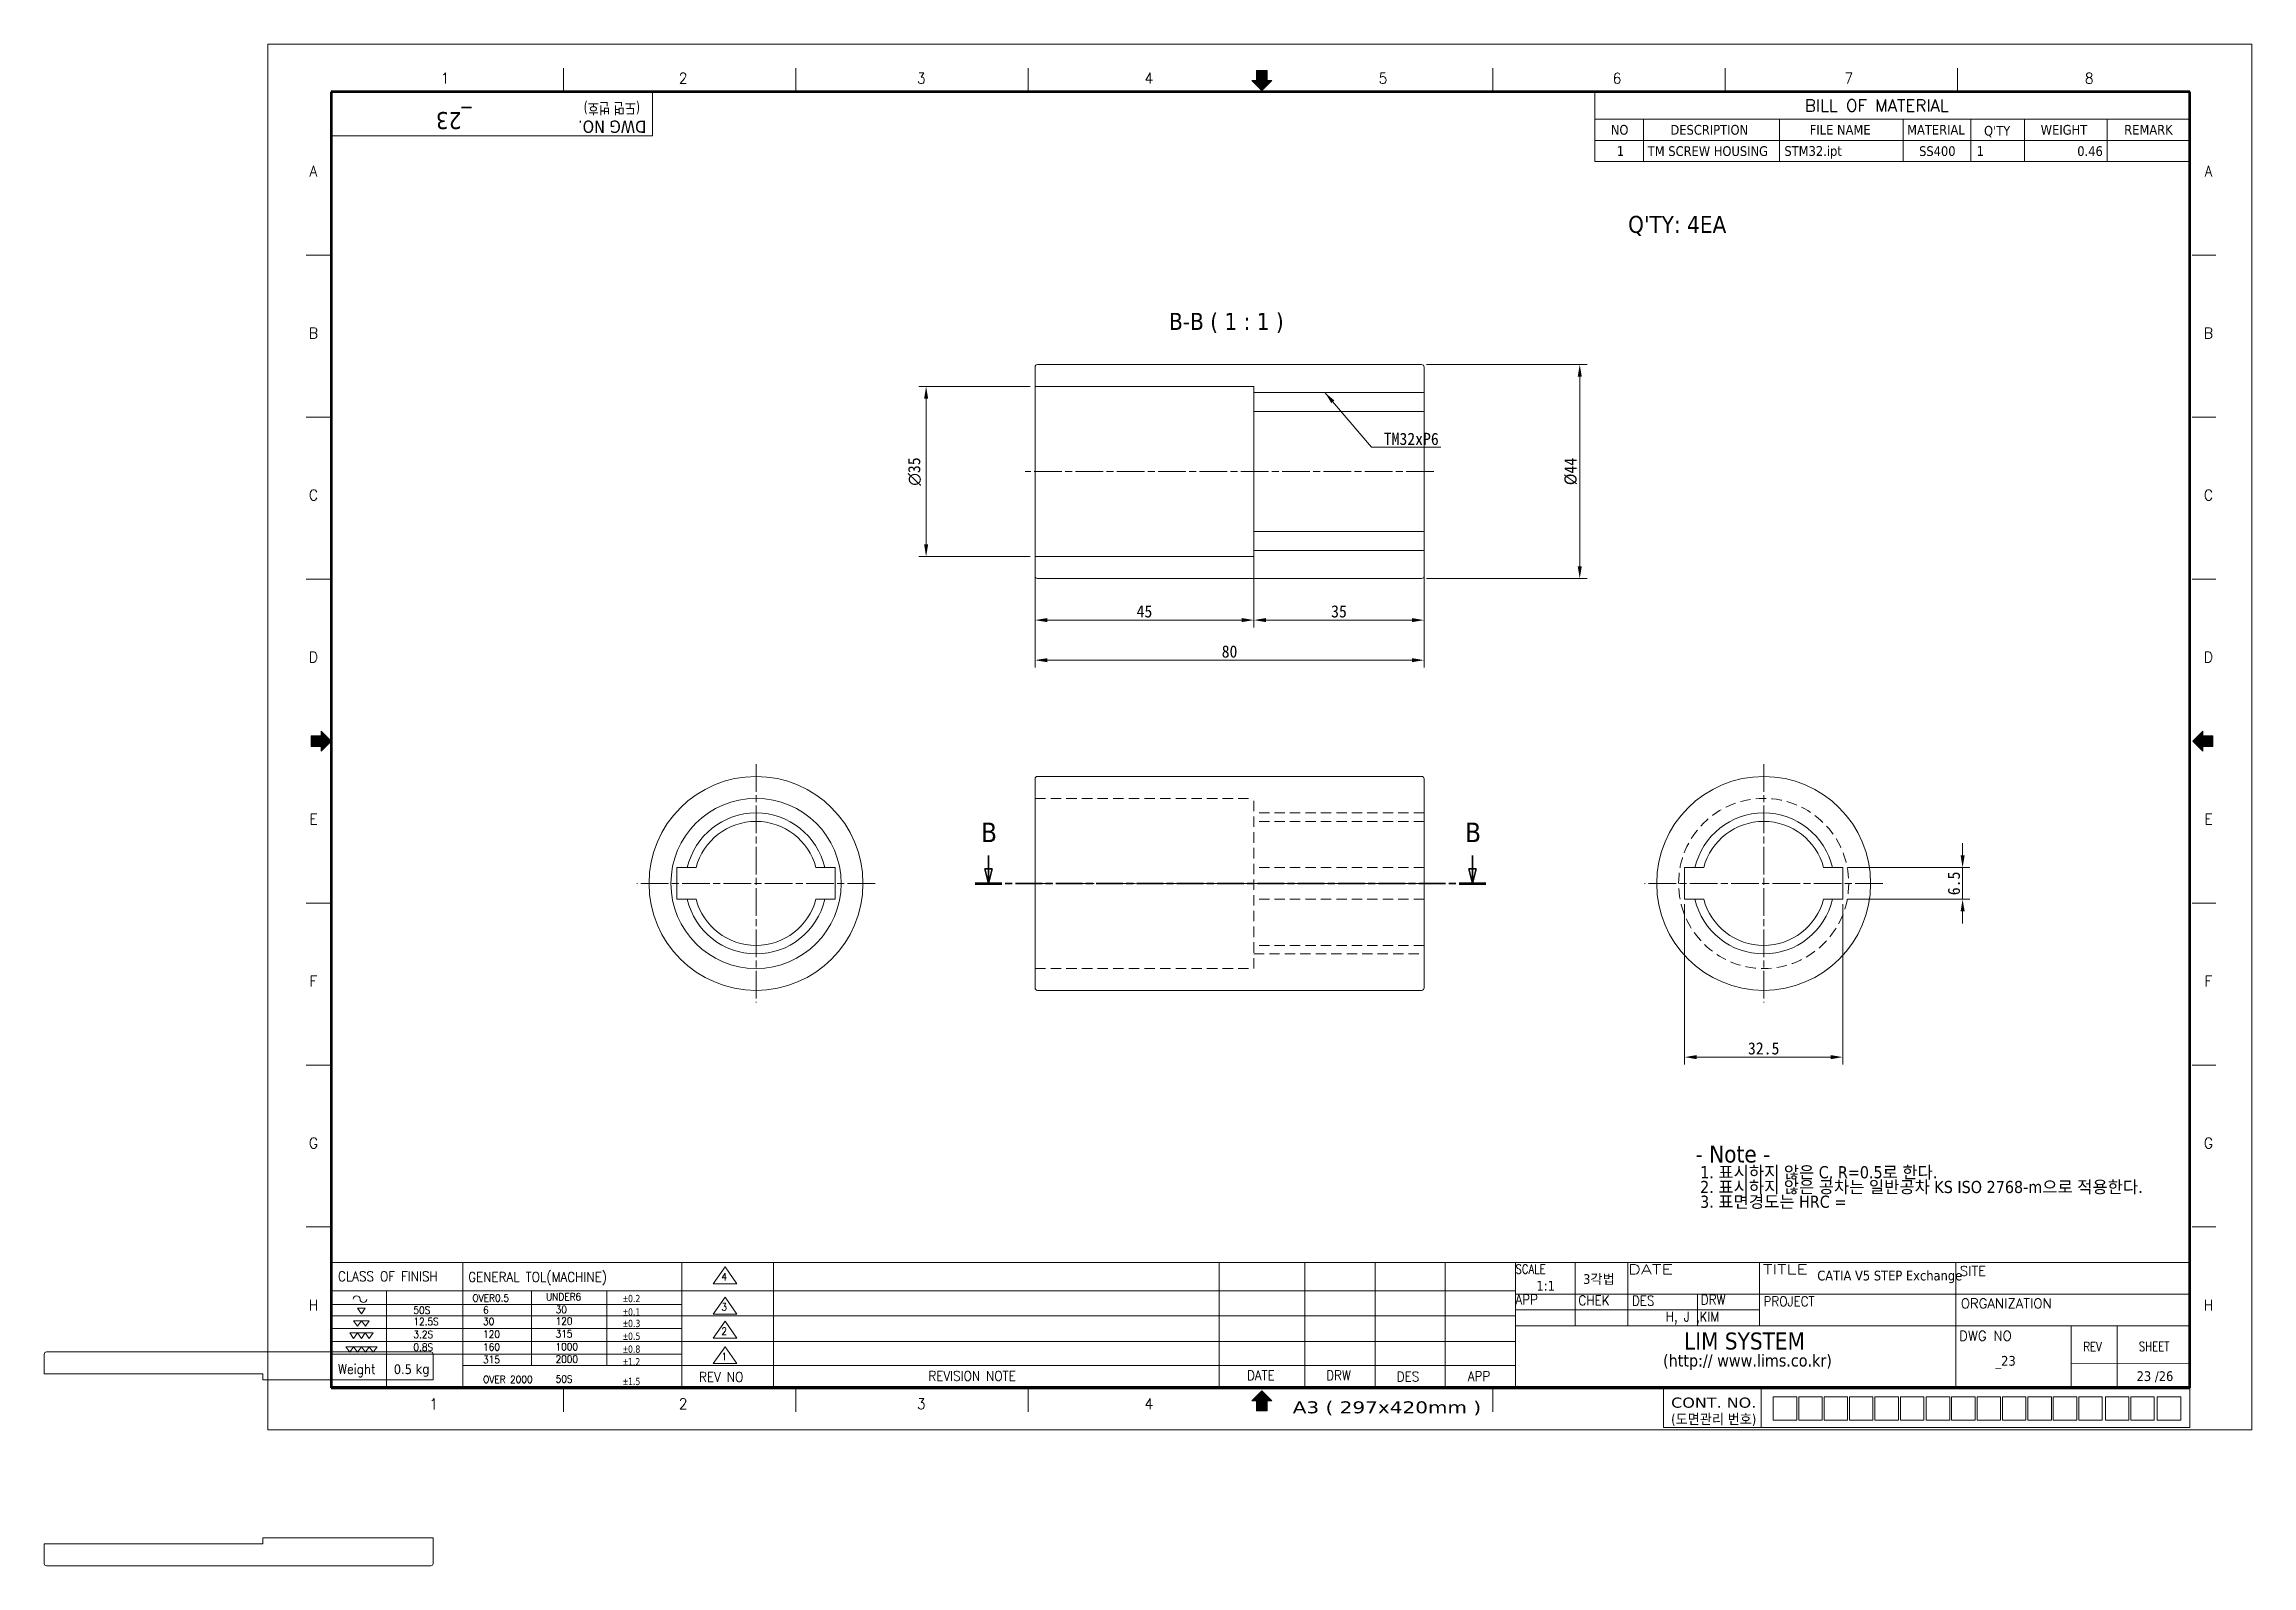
# Model space of a CAD drawing. Header units: millimetres. Extents: x -40 to 414, y -22 to 291.
import ezdxf
from ezdxf.enums import TextEntityAlignment as Align

# ---------------------------------------------------------------- set-up
doc = ezdxf.new("R2010")
doc.units = ezdxf.units.MM
doc.linetypes.add('CHAIN', pattern=[0.3543, 0.2362, -0.0295, 0.0591, -0.0295])
doc.linetypes.add('HIDDEN', pattern=[9.525, 6.35, -3.175])
doc.layers.get('0').update_dxf_attribs({"lineweight": 18})
for name, color, linetype, lineweight in [('SkizziergeometrieWIN-ISO', 7, 'Continuous', 50), ('가는실선_A4', 7, 'Continuous', 5), ('경계(ISO)', 7, 'Continuous', 70), ('굵은실선_A3', 7, 'Continuous', 18), ('제목(ISO)', 7, 'Continuous', 50)]:
    doc.layers.add(name, color=color, linetype=linetype, lineweight=lineweight)
for name, color, linetype, lineweight, true_color in [('가는실선_A3', 9, 'Continuous', 5, 0x808080), ('가는실선중심선_A3', 1, 'Continuous', 5, 0xff0000), ('가는파선_A3', 7, 'HIDDEN', 13, 0x008000), ('가는파선_A4', 7, 'HIDDEN', 18, 0x408080), ('굵은실선단면선_A3', 5, 'Continuous', 35, 0x0000ff), ('해치선_A3', 1, 'Continuous', 5, 0xff0000)]:
    doc.layers.add(name, color=color, linetype=linetype, lineweight=lineweight, true_color=true_color)
doc.styles.add('_ __ (ISO)', font='tahoma.ttf')
doc.styles.add('A3_DS_PartList', font='RomanC.shx')
doc.styles.add('A3_DS_TB02', font='tahoma.ttf')
doc.styles.add('ROMANC_37', font='tahoma.ttf')
doc.styles.add('ROMANC_61', font='ROMANC.shx')
doc.styles.add('단면문자_A3(4)', font='tahomabd.ttf')
doc.styles.add('주 텍스트 (ISO)', font='tahoma.ttf')
doc.styles.add('주문자_A3(3.5)', font='tahoma.ttf')
doc.styles.add('치수문자_A3(2.5)', font='')
doc.styles.add('텍스트 스타일12', font='tahoma.ttf')
doc.styles.add('텍스트 스타일171', font='ROMANC.shx', dxfattribs={"width": 0.9})
doc.styles.add('텍스트 스타일206', font='ROMANC.shx', dxfattribs={"width": 1.11072})
doc.styles.add('텍스트 스타일208', font='ROMANC.shx', dxfattribs={"width": 1.194322})
doc.styles.add('텍스트 스타일211', font='ROMANC.shx', dxfattribs={"width": 0.9})
doc.styles.add('텍스트 스타일213', font='RomanC.shx', dxfattribs={"width": 0.9})
doc.styles.add('텍스트 스타일233', font='RomanC.shx')
doc.styles.add('텍스트 스타일36', font='ROMANC.shx', dxfattribs={"width": 0.941937})
doc.styles.add('텍스트 스타일42', font='tahoma.ttf', dxfattribs={"width": 1.378837})
doc.styles.add('텍스트 스타일46', font='tahoma.ttf', dxfattribs={"width": 0.862937})
doc.styles.add('텍스트 스타일48', font='tahoma.ttf', dxfattribs={"width": 1.258573})
doc.styles.add('텍스트 스타일52', font='tahoma.ttf', dxfattribs={"width": 0.8})
doc.styles.add('텍스트 스타일65', font='romans.shx', dxfattribs={"width": 0.8})
doc.styles.get('치수문자_A3(2.5)').set_extended_font_data('GulimChe')
doc.dimstyles.new('치수_A3(2.5)', dxfattribs={"dimtxt": 2.5, "dimasz": 2.5, "dimexe": 1.5, "dimexo": 1, "dimgap": 0.5, "dimtad": 1, "dimtoh": 1, "dimdec": 1, "dimrnd": 1e-08, "dimdsep": 46, "dimtxsty": '치수문자_A3(2.5)', "dimcen": 0.09, "dimdle": 10, "dimclrd": 8, "dimclre": 8, "dimclrt": 7, "dimadec": 1, "dimazin": 2, "dimtfac": 0.8, "dimtmove": 0, "dimatfit": 3, "dimfxl": 1, "dimtolj": 1, "dimtzin": 0, "dimlwd": -1, "dimlwe": -1, "dimarcsym": 0})
doc.dimstyles.new('치수_A3(2.5)$7', dxfattribs={"dimtxt": 2.5, "dimasz": 2.5, "dimexe": 1.5, "dimexo": 1, "dimgap": 0.5, "dimtad": 1, "dimtoh": 1, "dimdec": 1, "dimrnd": 1e-08, "dimdsep": 46, "dimtxsty": '치수문자_A3(2.5)', "dimcen": 0.09, "dimdle": 10, "dimclrd": 256, "dimclre": 8, "dimclrt": 7, "dimadec": 1, "dimazin": 2, "dimtfac": 0.8, "dimtmove": 0, "dimatfit": 3, "dimfxl": 1, "dimtolj": 1, "dimtzin": 0, "dimlwd": -1, "dimlwe": -1, "dimarcsym": 0})

# ---------------------------------------------------------------- blocks, each defined once
blk = doc.blocks.new('경계 A3_경계')
for points in [[(405.98, 148.76), (403.92, 148.76), (403.92, 149.72), (401.86, 147.66), (403.92, 145.6), (403.92, 146.56), (405.98, 146.56)], [(211.52, 9.9), (211.52, 11.96), (212.48, 11.96), (210.42, 14.01), (208.36, 11.96), (209.32, 11.96), (209.32, 9.9)]]:
    blk.add_hatch(color=7).paths.add_polyline_path(points)
at = {"layer": '가는실선_A3'}
blk.add_hatch(color=7, dxfattribs=at).paths.add_polyline_path([(14.9, 148.76), (14.9, 146.56), (16.96, 146.56), (16.96, 145.6), (19.02, 147.66), (16.96, 149.72), (16.96, 148.76)])
at = {"layer": '해치선_A3'}
blk.add_hatch(color=7, dxfattribs=at).paths.add_polyline_path([(211.52, 283.53), (212.48, 283.53), (210.42, 281.47), (208.36, 283.53), (209.32, 283.53), (209.32, 285.59), (211.52, 285.59)])
for p, q in [((208.36, 283.53), (209.32, 283.53)), ((210.42, 281.47), (208.36, 283.53)), ((209.32, 285.59), (211.52, 285.59)), ((209.32, 283.53), (209.32, 285.59)), ((211.52, 285.59), (211.52, 283.53)), ((211.52, 283.53), (212.48, 283.53)), ((403.92, 149.72), (401.86, 147.66)), ((401.86, 147.66), (403.92, 145.6)), ((403.92, 148.76), (403.92, 149.72)), ((405.98, 148.76), (403.92, 148.76)), ((403.92, 146.56), (405.98, 146.56)), ((403.92, 145.6), (403.92, 146.56)), ((405.98, 146.56), (405.98, 148.76)), ((210.42, 14.01), (208.36, 11.96)), ((212.48, 11.96), (210.42, 14.01)), ((292.99, 6.43), (292.99, 14.6)), ((208.36, 11.96), (209.32, 11.96)), ((209.32, 11.96), (209.32, 9.9)), ((209.32, 9.9), (211.52, 9.9)), ((211.52, 9.9), (211.52, 11.96)), ((211.52, 11.96), (212.48, 11.96))]:
    blk.add_line(p, q)
at = {"color": 7}
for p, q in [((16.96, 148.76), (14.9, 148.76)), ((14.9, 148.76), (14.9, 146.56)), ((14.9, 146.56), (16.96, 146.56)), ((16.96, 149.72), (16.96, 148.76)), ((19.02, 147.66), (16.96, 149.72)), ((16.96, 145.6), (19.02, 147.66)), ((16.96, 146.56), (16.96, 145.6)), ((403.92, 149.72), (401.86, 147.66)), ((401.86, 147.66), (403.92, 145.6)), ((403.92, 148.76), (403.92, 149.72)), ((405.98, 148.76), (403.92, 148.76)), ((403.92, 145.6), (403.92, 146.56)), ((403.92, 146.56), (405.98, 146.56)), ((405.98, 146.56), (405.98, 148.76)), ((210.42, 14.01), (208.36, 11.96)), ((212.48, 11.96), (210.42, 14.01)), ((208.36, 11.96), (209.32, 11.96)), ((209.32, 11.96), (209.32, 9.9)), ((209.32, 9.9), (211.52, 9.9)), ((211.52, 9.9), (211.52, 11.96)), ((211.52, 11.96), (212.48, 11.96))]:
    blk.add_line(p, q, dxfattribs=at)
at = {"layer": 'SkizziergeometrieWIN-ISO', "lineweight": 18}
for p, q in [((6, 291), (414, 291)), ((6, 6), (6, 291)), ((414, 291), (414, 6)), ((414, 6), (6, 6))]:
    blk.add_line(p, q, dxfattribs=at)
at = {"layer": '가는실선_A3', "color": 7}
for p, q in [((66.79, 281.16), (66.79, 286.06)), ((114.57, 281.16), (114.57, 286.06)), ((162.34, 281.16), (162.34, 286.06)), ((257.9, 281.16), (257.9, 286.06)), ((305.67, 281.16), (305.67, 286.06)), ((353.45, 281.16), (353.45, 286.06)), ((18.75, 247.62), (13.85, 247.62)), ((401.71, 247.62), (406.61, 247.62)), ((18.75, 214.3), (13.85, 214.3)), ((401.71, 214.3), (406.61, 214.3)), ((18.75, 180.98), (13.85, 180.98)), ((401.71, 180.98), (406.61, 180.98)), ((14.9, 148.76), (16.96, 148.76)), ((14.9, 146.56), (14.9, 148.76)), ((16.96, 146.56), (14.9, 146.56)), ((16.96, 148.76), (16.96, 149.72)), ((16.96, 149.72), (19.02, 147.66)), ((19.02, 147.66), (16.96, 145.6)), ((16.96, 145.6), (16.96, 146.56)), ((18.75, 114.34), (13.85, 114.34)), ((401.71, 114.34), (406.61, 114.34)), ((18.75, 81.02), (13.85, 81.02)), ((401.71, 81.02), (406.61, 81.02)), ((18.75, 47.7), (13.85, 47.7)), ((18.75, 47.7), (13.85, 47.7)), ((401.71, 47.7), (406.61, 47.7)), ((66.79, 14.6), (66.79, 9.7)), ((66.79, 14.6), (66.79, 9.7)), ((114.57, 14.6), (114.57, 9.7)), ((162.34, 14.6), (162.34, 9.7)), ((257.9, 14.6), (257.9, 9.7)), ((313.09, 14.6), (313.09, 6.55)), ((401.22, 14.6), (401.22, 6.43)), ((315.58, 12.77), (315.58, 7.95)), ((315.58, 12.77), (320.4, 12.77)), ((320.4, 12.77), (320.4, 7.95)), ((320.81, 12.77), (320.81, 7.95)), ((320.81, 12.77), (325.63, 12.77)), ((325.63, 12.77), (325.63, 7.95)), ((326.03, 12.77), (326.03, 7.95)), ((326.03, 12.77), (330.86, 12.77)), ((330.86, 12.77), (330.86, 7.95)), ((331.26, 12.77), (336.09, 12.77)), ((331.26, 12.77), (331.26, 7.95)), ((336.09, 12.77), (336.09, 7.95)), ((336.49, 12.77), (336.49, 7.95)), ((336.49, 12.77), (341.31, 12.77)), ((341.31, 12.77), (341.31, 7.95)), ((341.72, 12.77), (341.72, 7.95)), ((341.72, 12.77), (346.54, 12.77)), ((346.54, 12.77), (346.54, 7.95)), ((347.03, 12.77), (351.86, 12.77)), ((347.03, 12.77), (347.03, 7.95)), ((351.86, 12.77), (351.86, 7.95)), ((352.26, 12.77), (352.26, 7.95)), ((352.26, 12.77), (357.09, 12.77)), ((357.09, 12.77), (357.09, 7.95)), ((357.49, 12.77), (357.49, 7.95)), ((357.49, 12.77), (362.31, 12.77)), ((362.31, 12.77), (362.31, 7.95)), ((362.72, 12.77), (362.72, 7.95)), ((362.72, 12.77), (367.54, 12.77)), ((367.54, 12.77), (367.54, 7.95)), ((367.94, 12.77), (372.77, 12.77)), ((367.94, 12.77), (367.94, 7.95)), ((372.77, 12.77), (372.77, 7.95)), ((373.17, 12.77), (373.17, 7.95)), ((373.17, 12.77), (378, 12.77)), ((378, 12.77), (378, 7.95)), ((378.4, 12.77), (378.4, 7.95)), ((378.4, 12.77), (383.22, 12.77)), ((383.22, 12.77), (383.22, 7.95)), ((383.88, 12.77), (388.7, 12.77)), ((383.88, 12.77), (383.88, 7.95)), ((388.7, 12.77), (388.7, 7.95)), ((389.1, 12.77), (389.1, 7.95)), ((389.1, 12.77), (393.93, 12.77)), ((393.93, 12.77), (393.93, 7.95)), ((394.55, 12.77), (394.55, 7.95)), ((394.55, 12.77), (399.37, 12.77)), ((399.37, 12.77), (399.37, 7.95)), ((292.99, 6.43), (401.22, 6.43)), ((315.58, 7.95), (320.4, 7.95)), ((320.81, 7.95), (325.63, 7.95)), ((326.03, 7.95), (330.86, 7.95)), ((331.26, 7.95), (336.09, 7.95)), ((336.49, 7.95), (341.31, 7.95)), ((341.72, 7.95), (346.54, 7.95)), ((347.03, 7.95), (351.86, 7.95)), ((352.26, 7.95), (357.09, 7.95)), ((357.49, 7.95), (362.31, 7.95)), ((362.72, 7.95), (367.54, 7.95)), ((367.94, 7.95), (372.77, 7.95)), ((373.17, 7.95), (378, 7.95)), ((378.4, 7.95), (383.22, 7.95)), ((383.88, 7.95), (388.7, 7.95)), ((389.1, 7.95), (393.93, 7.95)), ((394.55, 7.95), (399.37, 7.95))]:
    blk.add_line(p, q, dxfattribs=at)
at = {"layer": '가는실선_A3', "color": 7, "lineweight": 60}
for p, q in [((19.02, 281.16), (19.02, 14.6)), ((401.22, 281.16), (19.02, 281.16)), ((401.22, 14.6), (401.22, 281.16)), ((19.02, 14.6), (401.22, 14.6))]:
    blk.add_line(p, q, dxfattribs=at)
at = {"layer": '가는실선_A3', "color": 7, "lineweight": 13}
for p in [(85.08, 280.98), (19.02, 272.16)]:
    blk.add_line(p, (85.08, 272.16), dxfattribs=at)
at = {"layer": '굵은실선_A3'}
blk.add_line((212.48, 283.53), (210.42, 281.47), dxfattribs=at)
at = {"layer": '가는실선_A3', "color": 7, "style": '텍스트 스타일36', "width": 0.941937}
for s, p in [('1', (42.42, 283.98)), ('2', (91.4, 283.98)), ('3', (140.38, 283.98)), ('4', (187.21, 283.98)), ('5', (235.33, 283.98)), ('6', (283.45, 283.98)), ('7', (331.14, 283.98)), ('8', (380.55, 283.98)), ('A', (15.38, 264.88)), ('A', (405.08, 264.88)), ('B', (15.38, 231.56)), ('B', (405.08, 231.56)), ('C', (15.38, 198.24)), ('C', (405.08, 198.24)), ('D', (15.38, 164.92)), ('D', (405.08, 164.92)), ('E', (15.38, 131.6)), ('E', (405.08, 131.6)), ('F', (15.38, 98.28)), ('F', (405.08, 98.28)), ('G', (15.38, 64.96)), ('G', (405.08, 64.96)), ('H', (15.38, 31.64)), ('H', (405.08, 31.64)), ('1', (40.11, 11.29)), ('2', (91.4, 11.34)), ('3', (140.38, 11.34)), ('4', (187.21, 11.34))]:
    blk.add_text(s, height=2.2, dxfattribs=at).set_placement(p, align=Align.MIDDLE_CENTER)
at = {"layer": '가는실선_A3', "color": 7, "style": '텍스트 스타일52', "width": 0.8}
blk.add_text('(도면 번호)', height=2.293, rotation=180, dxfattribs=at).set_placement((82.53, 278.93))
at = {"layer": '가는실선_A3', "color": 7, "style": 'ROMANC_37'}
blk.add_text('DWG NO.', height=2.527, rotation=180, dxfattribs=at).set_placement((83.82, 275.28))
at = {"layer": '가는실선_A3', "color": 7}
for s, height, style, width, p, p2 in [('A3 ( 297x420mm )', 2.463, '텍스트 스타일42', 1.378315, (216.76, 9.38), (255.51, 9.38)), ('CONT. NO.', 2.084, '텍스트 스타일48', 1.258564, (294.58, 10.53), (312.09, 10.53)), ('(도면관리 번호)', 2.084, '텍스트 스타일46', 0.982376, (294.58, 7.15), (312.09, 7.15))]:
    blk.add_text(s, height=height, dxfattribs=dict(at, style=style, width=width)).set_placement(p, p2, align=Align.FIT)
at = {"layer": '경계(ISO)', "insert": (44.22, 275.84), "char_height": 3.5, "attachment_point": 5, "rotation": 180, "style": '주 텍스트 (ISO)'}
blk.add_mtext('_23 ', dxfattribs=at)
blk = doc.blocks.new('제목 블록 A3_표제란')
at = {"layer": '가는실선_A4', "lineweight": 13}
for p, q in [((25.42, 38.66), (269.12, 38.66)), ((208.17, 38.66), (208.17, 13.12)), ((269.12, 38.66), (407.77, 38.63)), ((25.42, 32.81), (269.12, 32.81))]:
    blk.add_line(p, q, dxfattribs=at)
at = {"layer": '가는실선_A4'}
for p, q in [((25.42, 13.12), (25.42, 38.66)), ((52.65, 38.66), (52.65, 13.12)), ((97.69, 38.66), (97.69, 13.12)), ((106.58, 37.75), (104.15, 34.26)), ((109.02, 34.26), (106.58, 37.75)), ((116.56, 13.12), (116.56, 38.69)), ((225.83, 38.66), (225.83, 12.86)), ((240.26, 38.66), (240.26, 12.86)), ((254.69, 38.66), (254.69, 13.12)), ((281.38, 38.66), (281.38, 25.66)), ((292.25, 38.65), (292.25, 25.66)), ((319.29, 38.65), (319.29, 25.66)), ((407.76, 13.12), (407.77, 38.63)), ((36.93, 32.81), (36.93, 19.82)), ((66.8, 32.81), (66.8, 17.47)), ((82.25, 32.81), (82.25, 17.47)), ((104.15, 34.26), (109.02, 34.26)), ((306.52, 32.15), (306.52, 25.66)), ((97.69, 30.03), (25.42, 30.03)), ((30.98, 29.24), (32.59, 29.24)), ((31.78, 28.13), (30.98, 29.24)), ((32.59, 29.24), (31.78, 28.13)), ((106.58, 31.55), (104.15, 28.06)), ((104.15, 28.06), (109.02, 28.06)), ((109.02, 28.06), (106.58, 31.55)), ((97.69, 25.05), (25.42, 25.05)), ((29.38, 24.16), (30.98, 24.16)), ((30.18, 23.05), (29.38, 24.16)), ((30.98, 24.16), (30.18, 23.05)), ((30.19, 26.66), (31.8, 26.66)), ((30.99, 25.55), (30.19, 26.66)), ((30.98, 24.16), (32.59, 24.16)), ((31.79, 23.05), (30.98, 24.16)), ((31.8, 26.66), (30.99, 25.55)), ((32.59, 24.16), (31.79, 23.05)), ((31.8, 26.66), (33.4, 26.66)), ((32.6, 25.55), (31.8, 26.66)), ((32.59, 24.16), (34.2, 24.16)), ((33.39, 23.05), (32.59, 24.16)), ((33.4, 26.66), (32.6, 25.55)), ((34.2, 24.16), (33.39, 23.05)), ((106.58, 26.57), (104.15, 23.08)), ((104.15, 23.08), (109.02, 23.08)), ((109.02, 23.08), (106.58, 26.57)), ((97.69, 19.82), (25.42, 19.82)), ((28.59, 21.34), (30.19, 21.34)), ((29.39, 20.23), (28.59, 21.34)), ((30.19, 21.34), (29.39, 20.23)), ((30.19, 21.34), (31.8, 21.34)), ((31, 20.23), (30.19, 21.34)), ((31.8, 21.34), (31, 20.23)), ((31.8, 21.34), (33.41, 21.34)), ((32.6, 20.23), (31.8, 21.34)), ((33.41, 21.34), (32.6, 20.23)), ((33.41, 21.34), (35.01, 21.34)), ((34.21, 20.23), (33.41, 21.34)), ((35.01, 21.34), (34.21, 20.23)), ((36.93, 19.82), (36.93, 13.12)), ((106.58, 21.34), (104.15, 17.85)), ((109.02, 17.85), (106.58, 21.34)), ((104.15, 17.85), (109.02, 17.85)), ((25.42, 13.12), (407.76, 13.12)), ((208.17, 13.12), (25.42, 13.12))]:
    blk.add_line(p, q, dxfattribs=at)
at = {"layer": '가는실선_A4', "color": 7}
for p, q in [((269.12, 13.12), (269.12, 38.66)), ((359.7, 38.64), (359.69, 13.12)), ((269.12, 32.15), (407.77, 32.15)), ((269.09, 27.68), (25.42, 27.68)), ((407.76, 25.66), (269.12, 25.66)), ((383.36, 25.66), (383.36, 13.12)), ((269.12, 22.4), (25.42, 22.4)), ((269.12, 17.47), (52.65, 17.47)), ((383.36, 17.91), (407.76, 17.92))]:
    blk.add_line(p, q, dxfattribs=at)
at = {"layer": '가는실선_A4', "color": 7, "linetype": 'Continuous'}
blk.add_line((392.85, 25.66), (392.85, 13.12), dxfattribs=at)
at = {"layer": '가는실선_A4'}
for centre, start, end in [((30.81, 31.11), 0, 180), ((32.21, 31.11), 180, 0)]:
    blk.add_arc(centre, 0.698, start, end, dxfattribs=at)
at = {"layer": '제목(ISO)', "color": 208, "lineweight": 5, "true_color": 0x400040}
blk.add_line((269.12, 28.95), (319.29, 28.95), dxfattribs=at)
at = {"layer": '가는실선_A3', "color": 7, "style": '텍스트 스타일12'}
blk.add_attdef('질량\\P1;_001', (38.45, 15.71), '', height=2, dxfattribs=at)
at = {"layer": '가는실선_A4', "color": 7}
for s, height, style, width, p in [('CLASS OF FINISH', 2, '텍스트 스타일171', 0.9, (26.97, 34.81)), ('GENERAL TOL(MACHINE)', 2, '텍스트 스타일171', 0.9, (53.76, 34.67)), ('4', 1.5, '텍스트 스타일211', 0.9, (105.83, 34.98)), ('SCALE', 1.911, '텍스트 스타일65', 0.8, (269.12, 36.36)), ('OVER0.5', 1.5, '텍스트 스타일211', 0.9, (54.63, 30.6)), ('UNDER6', 1.5, '텍스트 스타일211', 0.9, (69.75, 30.85)), ('APP', 2, '텍스트 스타일171', 0.9, (269.12, 30.05)), ('CHEK', 2, '텍스트 스타일171', 0.9, (282.07, 29.86)), ('DES', 2, '텍스트 스타일171', 0.9, (293.07, 29.82)), ('DRW', 2, '텍스트 스타일171', 0.9, (307.23, 30.03)), ('50S', 1.5, '텍스트 스타일211', 0.9, (42.49, 28.11)), ('12.5S', 1.5, '텍스트 스타일211', 0.9, (42.49, 25.76)), ('6', 1.5, '텍스트 스타일211', 0.9, (56.81, 28.15)), ('30', 1.5, '텍스트 스타일211', 0.9, (56.81, 25.8)), ('30', 1.5, '텍스트 스타일211', 0.9, (71.73, 28.22)), ('120', 1.5, '텍스트 스타일211', 0.9, (71.73, 25.86)), ('3', 1.5, '텍스트 스타일211', 0.9, (105.83, 28.78)), ('H, J ,KIM', 2, '텍스트 스타일171', 0.9, (300.03, 26.54)), ('PROJECT', 2, '텍스트 스타일171', 0.9, (320.13, 29.68)), ('3.2S', 1.5, '텍스트 스타일211', 0.9, (42.49, 23.12)), ('120', 1.5, '텍스트 스타일211', 0.9, (56.81, 23.16)), ('315', 1.5, '텍스트 스타일211', 0.9, (71.73, 23.23)), ('2', 1.5, '텍스트 스타일211', 0.9, (105.83, 23.8)), ('0.8S', 1.5, '텍스트 스타일211', 0.9, (42.49, 20.48)), ('315', 1.5, '텍스트 스타일213', 0.9, (56.81, 17.94)), ('160', 1.5, '텍스트 스타일211', 0.9, (56.81, 20.52)), ('2000', 1.5, '텍스트 스타일211', 0.9, (71.72, 18.01)), ('1000', 1.5, '텍스트 스타일213', 0.9, (71.72, 20.59)), ('1', 1.5, '텍스트 스타일211', 0.9, (105.83, 18.57)), ('REV', 1.911, '텍스트 스타일65', 0.8, (385.9, 20.39)), ('SHEET', 1.911, '텍스트 스타일65', 0.8, (397.3, 20.42)), ('Weight', 2, '텍스트 스타일171', 0.9, (26.97, 15.76)), ('OVER 2000', 1.5, '텍스트 스타일211', 0.9, (56.81, 13.87)), ('50S', 1.5, '텍스트 스타일211', 0.9, (71.73, 13.94)), ('REV NO', 2, '텍스트 스타일171', 0.9, (101.23, 14.1)), ('REVISION NOTE', 2, '텍스트 스타일171', 0.9, (148.38, 14.33)), ('DATE', 2, '텍스트 스타일171', 0.9, (213.9, 14.44)), ('DRW', 2, '텍스트 스타일171', 0.9, (230.19, 14.46)), ('DES', 2, '텍스트 스타일171', 0.9, (244.7, 14.2)), ('APP', 2, '텍스트 스타일171', 0.9, (259.32, 14.27))]:
    blk.add_text(s, height=height, dxfattribs=dict(at, style=style, width=width)).set_placement(p)
for s, style, width, p, p2 in [('DATE', '텍스트 스타일208', 1.22262, (292.31, 36.23), (301.51, 36.23)), ('TITLE', '텍스트 스타일206', 1.136317, (320.02, 36.23), (329.22, 36.23))]:
    blk.add_text(s, height=2, dxfattribs=dict(at, style=style, width=width)).set_placement(p, p2, align=Align.FIT)
at = {"layer": '가는실선_A4', "color": 7, "style": '텍스트 스타일233'}
for s, p in [('SITE', (360.5, 35.93)), ('ORGANIZATION', (360.7, 29.24)), ('DWG NO', (360.36, 22.57))]:
    blk.add_text(s, height=2, dxfattribs=at).set_placement(p)
at = {"layer": '가는실선_A4', "color": 7}
for s, insert, char_height, attachment_point, style in [('\\fTahoma|b0|i0;\\H2.0000;3각법', (283.03, 35.14), 2, 4, '주문자_A3(3.5)'), ('\\fAIGDT|b0|i0;\\W0.90;\\H1.5000;`\\fTahoma|b0|i0;\\W0.90;\\H1.5000;0.2', (85.63, 30.47), 1.5, 7, 'ROMANC_61'), ('\\fAIGDT|b0|i0;\\W0.90;\\H1.5000;`\\fTahoma|b0|i0;\\W0.90;\\H1.5000;0.1', (85.63, 27.69), 1.5, 7, 'ROMANC_61'), ('\\fAIGDT|b0|i0;\\W0.90;\\H1.5000;`\\fTahoma|b0|i0;\\W0.90;\\H1.5000;0.3', (85.63, 25.34), 1.5, 7, 'ROMANC_61'), ('\\fAIGDT|b0|i0;\\W0.90;\\H1.5000;`\\fTahoma|b0|i0;\\W0.90;\\H1.5000;0.5', (85.63, 22.71), 1.5, 7, 'ROMANC_61'), ('\\fAIGDT|b0|i0;\\W0.90;\\H1.5000;`\\fTahoma|b0|i0;\\W0.90;\\H1.5000;0.8', (85.62, 20.06), 1.5, 7, 'ROMANC_61'), ('\\fAIGDT|b0|i0;\\W0.90;\\H1.5000;`\\fTahoma|b0|i0;\\W0.90;\\H1.5000;1.2', (85.62, 17.48), 1.5, 7, 'ROMANC_61'), ('\\fAIGDT|b0|i0;\\W0.90;\\H1.5000;`\\fTahoma|b0|i0;\\W0.90;\\H1.5000;1.5', (85.63, 13.42), 1.5, 7, 'ROMANC_61')]:
    blk.add_mtext(s, dxfattribs=dict(at, insert=insert, char_height=char_height, attachment_point=attachment_point, style=style))
at = {"layer": '가는실선_A4', "char_height": 2, "style": '주 텍스트 (ISO)'}
for s, insert, attachment_point in [('\\fTahoma|b0|i0;\\H2.0000;_23 ', (369.91, 18.11), 5), ('\\fTahoma|b0|i0;\\H2.0000;23 /26 ', (400.63, 16.28), 2)]:
    blk.add_mtext(s, dxfattribs=dict(at, insert=insert, attachment_point=attachment_point))
at = {"layer": '가는실선_A4', "color": 7, "style": '텍스트 스타일12'}
for tag, p in [('설명_001', (331.18, 34.97)), ('SCALE_001', (273.43, 32.87))]:
    blk.add_attdef(tag, p, '', height=2, dxfattribs=at)
blk.add_attdef('프로젝트', text='', height=2, dxfattribs=at).set_placement((340.77, 28.27), align=Align.MIDDLE_CENTER)
at = {"layer": '가는실선_A4', "style": '텍스트 스타일12'}
blk.add_attdef('리비전_번호', text='', height=2, dxfattribs=at).set_placement((388.38, 15.27), align=Align.MIDDLE_CENTER)
at = {"layer": '제목(ISO)', "char_height": 3.5, "attachment_point": 1, "style": '주 텍스트 (ISO)'}
for s, insert, line_spacing_factor in [('- Note -\\P{\\H0.71429x; 1. \\fGulim|b0|i0|c129|p50;표시하지 않은 \\fTahoma|b0|i0|c129|p34;C, R=0.5\\fGulim|b0|i0|c129|p50;로 한다\\fTahoma|b0|i0|c129|p34;.\\H1.54068x; \\H0.64906x;\\P 2. \\fGulim|b0|i0|c129|p50;표시하지 않은 공차는 일반공차 \\fTahoma|b0|i0|c129|p34;KS ISO 2768-m\\fGulim|b0|i0|c129|p50;으로 적용한다\\fTahoma|b0|i0|c129|p34;.\\H1.32612x; \\H0.75408x;\\P 3. \\fGulim|b0|i0|c129|p50;표면경도는 \\fTahoma|b0|i0|c129|p34;HRC = \\H1.31974x; }', (306.15, 62.72), 0.727683), ('{\\H1x;    LIM SYSTEM\\H0.71429x;  \\P (http:// www.lims.co.kr)\\H1.44773x; }', (298.53, 24.26), 0.771785)]:
    blk.add_mtext(s, dxfattribs=dict(at, insert=insert, line_spacing_factor=line_spacing_factor))
at = {"layer": '제목(ISO)', "style": '텍스트 스타일12'}
for tag, p in [('관리자', (373.93, 36.39)), ('공급업자', (383.08, 28.64))]:
    blk.add_attdef(tag, text='', height=2, dxfattribs=at).set_placement(p, align=Align.TOP_LEFT)
blk = doc.blocks.new('2dTransSection2')
at = {"layer": '굵은실선단면선_A3', "linetype": 'Continuous'}
for p, q in [((154.18, 124.08), (154.18, 121.37)), ((253.71, 124.08), (253.71, 121.37)), ((153.43, 121.37), (154.18, 118.37)), ((154.93, 121.37), (153.43, 121.37)), ((154.18, 121.37), (154.18, 118.37)), ((154.18, 118.37), (154.93, 121.37)), ((252.96, 121.37), (253.71, 118.37)), ((254.46, 121.37), (252.96, 121.37)), ((253.71, 121.37), (253.71, 118.37)), ((253.71, 118.37), (254.46, 121.37))]:
    blk.add_line(p, q, dxfattribs=at)
at = {"layer": '굵은실선단면선_A3', "linetype": 'CHAIN', "ltscale": 23.411963}
blk.add_line((151.43, 118.37), (256.46, 118.37), dxfattribs=at)
at = {"layer": '굵은실선단면선_A3', "linetype": 'Continuous', "lineweight": 70}
for p, q in [((151.43, 118.37), (156.92, 118.37)), ((250.97, 118.37), (256.46, 118.37))]:
    blk.add_line(p, q, dxfattribs=at)
at = {"layer": '굵은실선단면선_A3', "linetype": 'Continuous', "flags": 128}
for points in [[(153.43, 121.37), (154.18, 118.37), (154.93, 121.37), (153.43, 121.37)], [(252.96, 121.37), (253.71, 118.37), (254.46, 121.37), (252.96, 121.37)]]:
    blk.add_lwpolyline(points, dxfattribs=at)
at = {"layer": '굵은실선단면선_A3'}
for points in [[(153.43, 121.37), (154.18, 118.37), (154.93, 121.37), (153.43, 121.37)], [(252.96, 121.37), (253.71, 118.37), (254.46, 121.37), (252.96, 121.37)]]:
    blk.add_solid(points, dxfattribs=at)
at = {"layer": '굵은실선단면선_A3', "char_height": 4, "attachment_point": 7, "style": '단면문자_A3(4)'}
for insert in [(152.7, 126.87), (252.24, 126.87)]:
    blk.add_mtext('B', dxfattribs=dict(at, insert=insert))
blk = doc.blocks.new('*D17')
at = {"layer": 'Defpoints', "color": 0, "transparency": 16777216}
for p in [(243.27, 225.09), (243.27, 181.09), (275.79, 181.09)]:
    blk.add_point(p, dxfattribs=at)
at = {"layer": '가는실선_A4', "color": 8, "transparency": 16777216}
for p, q in [((244.27, 225.09), (277.29, 225.09)), ((275.79, 222.59), (275.79, 183.59)), ((244.27, 181.09), (277.29, 181.09))]:
    blk.add_line(p, q, dxfattribs=at)
for points in [[(275.37, 222.59), (276.21, 222.59), (275.79, 225.09)], [(275.37, 183.59), (276.21, 183.59), (275.79, 181.09)]]:
    blk.add_solid(points, dxfattribs=at)
at = {"layer": '가는실선_A4', "color": 7, "transparency": 16777216, "insert": (273.94, 203.09), "char_height": 2.5, "attachment_point": 5, "rotation": 90, "style": '치수문자_A3(2.5)'}
blk.add_mtext('\\A1;\\f굴림체|b0|i0;\\H2.5000;Ø44', dxfattribs=at)
blk = doc.blocks.new('*D18')
at = {"layer": 'Defpoints', "color": 0, "transparency": 16777216}
for p in [(163.77, 220.59), (141.37, 185.59), (163.77, 185.59)]:
    blk.add_point(p, dxfattribs=at)
at = {"layer": '가는실선_A4', "color": 8, "transparency": 16777216}
for p, q in [((162.77, 220.59), (139.87, 220.59)), ((141.37, 218.09), (141.37, 188.09)), ((162.77, 185.59), (139.87, 185.59))]:
    blk.add_line(p, q, dxfattribs=at)
for points in [[(140.96, 218.09), (141.79, 218.09), (141.37, 220.59)], [(140.96, 188.09), (141.79, 188.09), (141.37, 185.59)]]:
    blk.add_solid(points, dxfattribs=at)
at = {"layer": '가는실선_A4', "color": 7, "transparency": 16777216, "insert": (138.99, 203.09), "char_height": 2.5, "attachment_point": 5, "rotation": 90, "style": '치수문자_A3(2.5)'}
blk.add_mtext('\\A1;\\fAIGDT|b0|i0;\\H2.5000;\\ln\\f굴림체|b0|i0;\\H2.5000;35', dxfattribs=at)
blk = doc.blocks.new('*D19')
at = {"layer": 'Defpoints', "color": 0, "transparency": 16777216}
for p in [(163.77, 185.59), (208.77, 185.59), (163.77, 172.53)]:
    blk.add_point(p, dxfattribs=at)
at = {"layer": '가는실선_A4', "color": 8, "transparency": 16777216}
for p, q in [((163.77, 184.59), (163.77, 171.03)), ((208.77, 184.59), (208.77, 171.03)), ((206.27, 172.53), (166.27, 172.53))]:
    blk.add_line(p, q, dxfattribs=at)
for points in [[(166.27, 172.95), (166.27, 172.12), (163.77, 172.53)], [(206.27, 172.95), (206.27, 172.12), (208.77, 172.53)]]:
    blk.add_solid(points, dxfattribs=at)
at = {"layer": '가는실선_A4', "color": 7, "transparency": 16777216, "insert": (186.27, 174.31), "char_height": 2.5, "attachment_point": 5, "style": '치수문자_A3(2.5)'}
blk.add_mtext('\\A1;45', dxfattribs=at)
blk = doc.blocks.new('*D20')
at = {"layer": 'Defpoints', "color": 0, "transparency": 16777216}
for p in [(208.77, 186.84), (243.77, 186.84), (208.77, 172.53)]:
    blk.add_point(p, dxfattribs=at)
at = {"layer": '가는실선_A4', "color": 8, "transparency": 16777216}
for p, q in [((208.77, 185.84), (208.77, 171.03)), ((243.77, 185.84), (243.77, 171.03)), ((241.27, 172.53), (211.27, 172.53))]:
    blk.add_line(p, q, dxfattribs=at)
for points in [[(211.27, 172.95), (211.27, 172.12), (208.77, 172.53)], [(241.27, 172.95), (241.27, 172.12), (243.77, 172.53)]]:
    blk.add_solid(points, dxfattribs=at)
at = {"layer": '가는실선_A4', "color": 7, "transparency": 16777216, "insert": (226.27, 174.31), "char_height": 2.5, "attachment_point": 5, "style": '치수문자_A3(2.5)'}
blk.add_mtext('\\A1;35', dxfattribs=at)
blk = doc.blocks.new('*D21')
at = {"layer": 'Defpoints', "color": 0, "transparency": 16777216}
for p in [(243.77, 186.84), (163.77, 181.59), (163.77, 164.29)]:
    blk.add_point(p, dxfattribs=at)
at = {"layer": '가는실선_A4', "color": 8, "transparency": 16777216}
for p, q in [((243.77, 185.84), (243.77, 162.79)), ((163.77, 180.59), (163.77, 162.79)), ((241.27, 164.29), (166.27, 164.29))]:
    blk.add_line(p, q, dxfattribs=at)
for points in [[(166.27, 164.7), (166.27, 163.87), (163.77, 164.29)], [(241.27, 164.7), (241.27, 163.87), (243.77, 164.29)]]:
    blk.add_solid(points, dxfattribs=at)
at = {"layer": '가는실선_A4', "color": 7, "transparency": 16777216, "insert": (203.77, 166.06), "char_height": 2.5, "attachment_point": 5, "style": '치수문자_A3(2.5)'}
blk.add_mtext('\\A1;80', dxfattribs=at)
blk = doc.blocks.new('*D22')
at = {"layer": 'Defpoints', "color": 0, "transparency": 16777216}
for p in [(329.86, 121.62), (329.86, 115.12), (354.52, 115.12)]:
    blk.add_point(p, dxfattribs=at)
at = {"layer": '가는실선_A4', "color": 8, "transparency": 16777216}
for p, q in [((354.52, 124.12), (354.52, 126.62)), ((330.86, 121.62), (356.02, 121.62)), ((354.52, 121.62), (354.52, 119.12)), ((354.52, 119.12), (354.52, 117.62)), ((330.86, 115.12), (356.02, 115.12)), ((354.52, 115.12), (354.52, 117.62)), ((354.52, 112.62), (354.52, 110.12))]:
    blk.add_line(p, q, dxfattribs=at)
for points in [[(354.11, 124.12), (354.94, 124.12), (354.52, 121.62)], [(354.11, 112.62), (354.94, 112.62), (354.52, 115.12)]]:
    blk.add_solid(points, dxfattribs=at)
at = {"layer": '가는실선_A4', "color": 7, "transparency": 16777216, "insert": (352.74, 118.37), "char_height": 2.5, "attachment_point": 5, "rotation": 90, "style": '치수문자_A3(2.5)'}
blk.add_mtext('\\A1;6.5', dxfattribs=at)
blk = doc.blocks.new('*D23')
at = {"layer": 'Defpoints', "color": 0, "transparency": 16777216}
for p in [(297.36, 115.12), (329.86, 115.12), (297.36, 82.64)]:
    blk.add_point(p, dxfattribs=at)
at = {"layer": '가는실선_A4', "color": 8, "transparency": 16777216}
for p, q in [((297.36, 114.12), (297.36, 81.14)), ((329.86, 114.12), (329.86, 81.14)), ((327.36, 82.64), (299.86, 82.64))]:
    blk.add_line(p, q, dxfattribs=at)
for points in [[(299.86, 83.06), (299.86, 82.22), (297.36, 82.64)], [(327.36, 83.06), (327.36, 82.22), (329.86, 82.64)]]:
    blk.add_solid(points, dxfattribs=at)
at = {"layer": '가는실선_A4', "color": 7, "transparency": 16777216, "insert": (313.61, 84.42), "char_height": 2.5, "attachment_point": 5, "style": '치수문자_A3(2.5)'}
blk.add_mtext('\\A1;32.5', dxfattribs=at)
blk = doc.blocks.new('BILL OF MATERIAL4')
at = {"layer": '가는실선_A4'}
for p, q in [((401.22, 281.16), (278.87, 281.16)), ((278.87, 281.16), (278.87, 275.59)), ((401.22, 281.16), (401.22, 275.59)), ((401.22, 275.59), (278.87, 275.59)), ((278.87, 275.59), (278.87, 271.21)), ((288.87, 275.59), (288.87, 271.21)), ((316.87, 275.59), (316.87, 271.21)), ((342.27, 275.59), (342.27, 271.21)), ((356.22, 275.59), (356.22, 271.21)), ((367.22, 275.59), (367.22, 271.21)), ((384.22, 275.59), (384.22, 271.21)), ((401.22, 275.59), (401.22, 271.21)), ((401.22, 271.21), (278.87, 271.21)), ((278.87, 271.21), (278.87, 266.83)), ((288.87, 271.21), (288.87, 266.83)), ((316.87, 271.21), (316.87, 266.83)), ((342.27, 271.21), (342.27, 266.83)), ((356.22, 271.21), (356.22, 266.83)), ((367.22, 271.21), (367.22, 266.83)), ((384.22, 271.21), (384.22, 266.83)), ((401.22, 271.21), (401.22, 266.83)), ((401.22, 266.83), (278.87, 266.83))]:
    blk.add_line(p, q, dxfattribs=at)
at = {"layer": '가는실선_A4', "color": 7, "attachment_point": 7}
for s, insert, char_height, style in [('BILL OF MATERIAL', (322.09, 277.12), 2.5, 'A3_DS_PartList'), ('NO', (282.18, 272.34), 2, 'A3_DS_TB02'), ('DESCRIPTION', (294.44, 272.34), 2, 'A3_DS_TB02'), ('FILE NAME', (323.08, 272.4), 2, 'A3_DS_TB02'), ('MATERIAL', (343.11, 272.4), 2, 'A3_DS_TB02'), ("Q'TY", (358.93, 271.83), 2, 'A3_DS_TB02'), ('WEIGHT', (370.58, 272.34), 2, 'A3_DS_TB02'), ('REMARK', (387.75, 272.4), 2, 'A3_DS_TB02'), ('1', (283.42, 268.02), 2, 'A3_DS_TB02'), ('TM SCREW HOUSING', (289.77, 267.96), 2, 'A3_DS_TB02'), ('STM32.ipt', (317.87, 267.45), 2, 'A3_DS_TB02'), ('SS400', (345.57, 267.96), 2, 'A3_DS_TB02'), ('1', (357.42, 268.02), 2, 'A3_DS_TB02'), ('0.46', (378.1, 267.96), 2, 'A3_DS_TB02')]:
    blk.add_mtext(s, dxfattribs=dict(at, insert=insert, char_height=char_height, style=style))

msp = doc.modelspace()

# ---------------------------------------------------------------- linework, layer by layer
for p, q in [((-40, 21.5), (-40, 17.5)), ((39.5, 22), (-39.5, 22)), ((40, 16.25), (40, 21.5)), ((-40, 17.5), (5, 17.5)), ((5, 17.5), (5, 16.25)), ((5, 16.25), (40, 16.25)), ((5, -17.5), (-40, -17.5)), ((-40, -17.5), (-40, -21.5)), ((40, -16.25), (5, -16.25)), ((5, -16.25), (5, -17.5)), ((40, -21.5), (40, -16.25)), ((-39.5, -22), (39.5, -22))]:
    msp.add_line(p, q)
for centre, major_axis in [((-39.5, 21.5), (0, 0.5)), ((39.5, 21.5), (0.5, 0)), ((-39.5, -21.5), (-0.5, 0)), ((39.5, -21.5), (0, -0.5))]:
    msp.add_ellipse(centre, major_axis=major_axis, ratio=1, start_param=0, end_param=1.570796)
at = {"layer": '가는실선_A3'}
for centre, start, end in [((106.39, 118.37), 12.9522, 167.0478), ((313.61, 118.37), 12.9522, 167.0478), ((106.39, 118.37), 192.9522, 347.0478), ((313.61, 118.37), 192.9522, 347.0478)]:
    msp.add_arc(centre, 14.5, start, end, dxfattribs=at)
at = {"layer": '가는실선중심선_A3', "linetype": 'CHAIN', "ltscale": 23.990969}
for p, q in [((245.77, 203.09), (161.77, 203.09)), ((106.39, 142.87), (106.39, 93.87)), ((313.61, 142.87), (313.61, 93.87)), ((130.89, 118.37), (81.89, 118.37)), ((161.77, 118.37), (245.77, 118.37)), ((338.11, 118.37), (289.11, 118.37))]:
    msp.add_line(p, q, dxfattribs=at)
at = {"layer": '가는파선_A3', "ltscale": 0.337458}
for p, q in [((163.77, 135.87), (208.77, 135.87)), ((163.77, 100.87), (208.77, 100.87))]:
    msp.add_line(p, q, dxfattribs=at)
at = {"layer": '가는파선_A3', "ltscale": 0.339527}
msp.add_line((208.77, 100.87), (208.77, 135.87), dxfattribs=at)
at = {"layer": '가는파선_A3', "ltscale": 0.334049}
for p, q in [((243.77, 132.87), (208.77, 132.87)), ((243.77, 131.12), (208.77, 131.12)), ((243.77, 121.62), (208.77, 121.62)), ((243.77, 115.12), (208.77, 115.12)), ((243.77, 105.62), (208.77, 105.62)), ((208.77, 103.87), (243.77, 103.87))]:
    msp.add_line(p, q, dxfattribs=at)
at = {"layer": '가는파선_A3', "ltscale": 0.339527}
msp.add_circle((313.61, 118.37), 17.5, dxfattribs=at)
at = {"layer": '굵은실선_A3'}
for p, q in [((163.77, 224.59), (163.77, 220.59)), ((243.27, 225.09), (164.27, 225.09)), ((243.77, 219.34), (243.77, 224.59)), ((163.77, 220.59), (208.77, 220.59)), ((163.77, 185.59), (163.77, 220.59)), ((208.77, 220.59), (208.77, 219.34)), ((208.77, 219.34), (243.77, 219.34)), ((208.77, 219.34), (208.77, 215.42)), ((243.77, 219.34), (243.77, 215.42)), ((243.77, 215.42), (208.77, 215.42)), ((208.77, 215.42), (208.77, 190.76)), ((243.77, 215.42), (243.77, 190.76)), ((208.77, 190.76), (243.77, 190.76)), ((208.77, 190.76), (208.77, 186.84)), ((243.77, 190.76), (243.77, 186.84)), ((243.77, 186.84), (208.77, 186.84)), ((208.77, 186.84), (208.77, 185.59)), ((243.77, 181.59), (243.77, 186.84)), ((208.77, 185.59), (163.77, 185.59)), ((163.77, 185.59), (163.77, 181.59)), ((164.27, 181.09), (243.27, 181.09)), ((163.77, 96.87), (163.77, 139.87)), ((164.27, 140.37), (243.27, 140.37)), ((243.77, 139.87), (243.77, 96.87)), ((90.14, 121.62), (90.14, 115.12)), ((94.06, 121.62), (90.14, 121.62)), ((122.64, 121.62), (118.72, 121.62)), ((122.64, 115.12), (122.64, 121.62)), ((297.36, 121.62), (301.28, 121.62)), ((297.36, 115.12), (297.36, 121.62)), ((325.94, 121.62), (329.86, 121.62)), ((329.86, 121.62), (329.86, 115.12)), ((90.14, 115.12), (94.06, 115.12)), ((118.72, 115.12), (122.64, 115.12)), ((301.28, 115.12), (297.36, 115.12)), ((329.86, 115.12), (325.94, 115.12)), ((164.27, 96.37), (243.27, 96.37))]:
    msp.add_line(p, q, dxfattribs=at)
for centre, radius in [((106.39, 118.37), 22), ((313.61, 118.37), 22), ((106.39, 118.37), 17.5)]:
    msp.add_circle(centre, radius, dxfattribs=at)
for centre, radius, start, end in [((164.27, 224.59), 0.5, 90, 180), ((243.27, 224.59), 0.5, 0, 90), ((164.27, 181.59), 0.5, 180, 270), ((243.27, 181.59), 0.5, 270, 0), ((164.27, 139.87), 0.5, 90, 180), ((243.27, 139.87), 0.5, 0, 90), ((106.39, 118.37), 12.75, 14.7678, 165.2322), ((313.61, 118.37), 12.75, 14.7678, 165.2322), ((106.39, 118.37), 12.75, 194.7678, 345.2322), ((313.61, 118.37), 12.75, 194.7678, 345.2322), ((164.27, 96.87), 0.5, 180, 270), ((243.27, 96.87), 0.5, 270, 0)]:
    msp.add_arc(centre, radius, start, end, dxfattribs=at)

# ---------------------------------------------------------------- block references
msp.add_blockref('경계 A3_경계', (0, 0))
msp.add_blockref('제목 블록 A3_표제란', (-6.55, 1.74)).add_auto_attribs({'SCALE_001': '1:1', '설명_001': 'CATIA V5 STEP Exchange', '질량\\P1;_001': '0.5 kg'})
at = {"layer": '가는실선_A4'}
msp.add_blockref('BILL OF MATERIAL4', (0, 0), dxfattribs=at)
at = {"layer": '굵은실선단면선_A3'}
msp.add_blockref('2dTransSection2', (0, 0), dxfattribs=at)

# ---------------------------------------------------------------- texts
at = {"layer": '가는실선_A4', "color": 7, "insert": (285.73, 253.62), "char_height": 3.5, "width": 21.4708, "attachment_point": 4, "style": '주문자_A3(3.5)'}
msp.add_mtext("{\\fTahoma|b0|i0;Q'TY: 4EA}", dxfattribs=at)
at = {"layer": '가는실선_A4', "color": 7, "insert": (235.48, 208.52), "char_height": 2.5, "width": 11.6062, "attachment_point": 7, "line_spacing_factor": 0.703754, "style": '치수문자_A3(2.5)'}
msp.add_mtext('\\PTM32xP6{\\H1.39507x; }', dxfattribs=at)
at = {"layer": '가는파선_A4', "color": 7, "insert": (191.33, 231.59), "char_height": 3.5, "attachment_point": 7, "style": '_ __ (ISO)'}
msp.add_mtext('B-B ( 1 : 1 )', dxfattribs=at)

# ---------------------------------------------------------------- dimensions: what is measured, and where the dimension line sits
at = {"layer": '가는실선_A4', "color": 8, "true_color": 0x808080}
for base, p1, p2, text, picture, middle in [((275.79, 181.09), (243.27, 225.09), (243.27, 181.09), '\\f굴림체|b0|i0;\\H2.5000;Ø<>', '*D17', (275.79, 203.09)), ((141.37, 185.59), (163.77, 220.59), (163.77, 185.59), '\\fAIGDT|b0|i0;\\H2.5000;\\ln\\f굴림체|b0|i0;\\H2.5000;<>', '*D18', (141.37, 203.09))]:
    dim = msp.add_linear_dim(base=base, p1=p1, p2=p2, angle=90, text=text, dimstyle='치수_A3(2.5)', override={"dimgap": 0.5, "dimtoh": 0, "dimdec": 1, "dimtol": 0, "dimlim": 0, "dimtp": 0, "dimtm": 0, "dimtdec": 2, "dimtofl": 0, "dimatfit": 1}, dxfattribs=at)
    dim.commit()
    dim.dimension.update_dxf_attribs({"geometry": picture, "text_midpoint": middle, "dimtype": 160})
for base, p1, p2, angle, override, picture, middle in [((163.77, 164.29), (243.77, 186.84), (163.77, 181.59), 180, {"dimgap": 0.5, "dimtoh": 0, "dimdec": 1, "dimtol": 0, "dimlim": 0, "dimtp": 0, "dimtm": 0, "dimtdec": 2, "dimtofl": 0, "dimatfit": 1}, '*D21', (203.77, 164.29)), ((208.77, 172.53), (243.77, 186.84), (208.77, 186.84), 180, {"dimgap": 0.5, "dimtoh": 0, "dimdec": 1, "dimtol": 0, "dimlim": 0, "dimtp": 0, "dimtm": 0, "dimtdec": 2, "dimtofl": 0, "dimatfit": 1}, '*D20', (226.27, 172.53)), ((163.77, 172.53), (208.77, 185.59), (163.77, 185.59), 180, {"dimgap": 0.5, "dimtoh": 0, "dimdec": 1, "dimtol": 0, "dimlim": 0, "dimtp": 0, "dimtm": 0, "dimtdec": 2, "dimtofl": 0, "dimatfit": 1}, '*D19', (186.27, 172.53)), ((354.52, 115.12), (329.86, 121.62), (329.86, 115.12), 90, {"dimgap": 0.5, "dimtoh": 0, "dimdec": 1, "dimtol": 0, "dimlim": 0, "dimtp": 0, "dimtm": 0, "dimtdec": 2, "dimtofl": 0}, '*D22', (354.52, 118.37)), ((297.36, 82.64), (329.86, 115.12), (297.36, 115.12), 180, {"dimgap": 0.5, "dimtoh": 0, "dimdec": 1, "dimtol": 0, "dimlim": 0, "dimtp": 0, "dimtm": 0, "dimtdec": 2, "dimtofl": 0, "dimatfit": 1}, '*D23', (313.61, 82.64))]:
    dim = msp.add_linear_dim(base=base, p1=p1, p2=p2, angle=angle, dimstyle='치수_A3(2.5)', override=override, dxfattribs=at)
    dim.commit()
    dim.dimension.update_dxf_attribs({"geometry": picture, "text_midpoint": middle, "dimtype": 160})

# ---------------------------------------------------------------- leaders
at = {"layer": '가는실선_A4', "annotation_type": 0, "has_hookline": 1, "hookline_direction": 0, "text_width": 11.74}
msp.add_leader([(223.38, 219.34), (232.98, 208.11), (235.48, 208.11)], dimstyle='치수_A3(2.5)$7', override={"dimgap": 0, "dimtad": 1}, dxfattribs=at)

doc.saveas('drawing.dxf')
